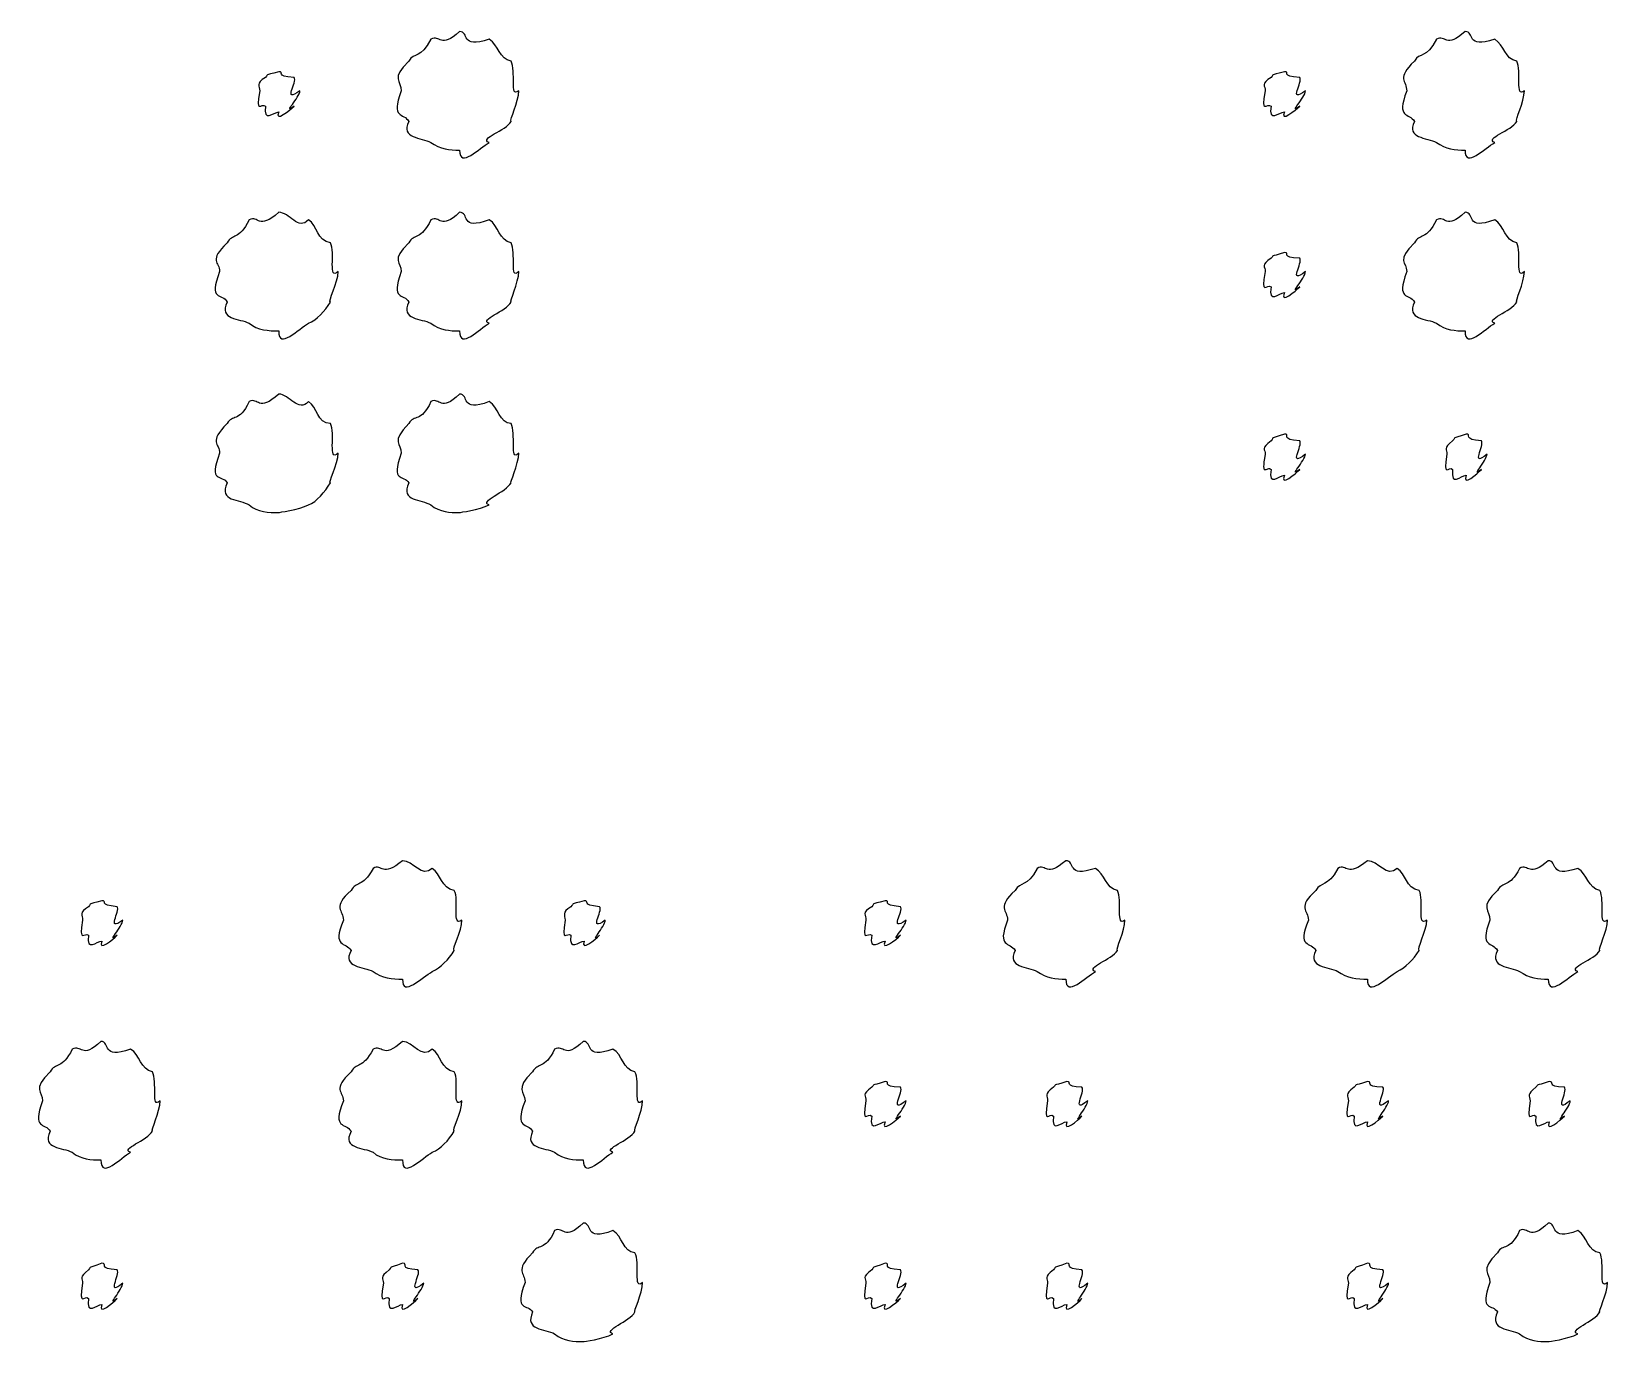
# Model space of a CAD drawing. Header units: millimetres. Extents: x -178 to -32, y 41 to 266.
# Drawn here: x -68.74 to -59.65, y 143.94 to 151.49 of the extents above; entities that cross this region are included whole.
import ezdxf

# ---------------------------------------------------------------- set-up
doc = ezdxf.new("R2010")
doc.units = ezdxf.units.MM
doc.layers.get('0').update_dxf_attribs({"linetype": 'CONTINUOUS'})

msp = doc.modelspace()

# ---------------------------------------------------------------- linework, layer by layer
at = {"color": 0}
for p, q in [((-66.2679, 151.491), (-66.2679, 151.491)), ((-60.4693, 151.491), (-60.4693, 151.491)), ((-67.31, 151.259), (-67.31, 151.259)), ((-61.511, 151.259), (-61.511, 151.259)), ((-67.31, 150.449), (-67.31, 150.449)), ((-66.2679, 150.449), (-66.2679, 150.449)), ((-60.4693, 150.449), (-60.4693, 150.449)), ((-61.511, 150.217), (-61.511, 150.217)), ((-67.31, 149.401), (-67.31, 149.401)), ((-66.2679, 149.401), (-66.2679, 149.401)), ((-61.511, 149.17), (-61.511, 149.17)), ((-60.4636, 149.17), (-60.4636, 149.17)), ((-66.596, 146.71), (-66.596, 146.71)), ((-62.7719, 146.71), (-62.7719, 146.71)), ((-61.0316, 146.71), (-61.0316, 146.71)), ((-59.9899, 146.71), (-59.9899, 146.71)), ((-68.3309, 146.479), (-68.3309, 146.479)), ((-65.5486, 146.479), (-65.5486, 146.479)), ((-63.8136, 146.479), (-63.8136, 146.479)), ((-68.3366, 145.668), (-68.3366, 145.668)), ((-66.596, 145.668), (-66.596, 145.668)), ((-65.5542, 145.668), (-65.5542, 145.668)), ((-63.8136, 145.437), (-63.8136, 145.437)), ((-62.7666, 145.437), (-62.7666, 145.437)), ((-61.0316, 145.437), (-61.0316, 145.437)), ((-59.9842, 145.437), (-59.9842, 145.437)), ((-65.5542, 144.621), (-65.5542, 144.621)), ((-59.9899, 144.621), (-59.9899, 144.621)), ((-68.3309, 144.389), (-68.3309, 144.389)), ((-66.596, 144.389), (-66.596, 144.389)), ((-63.8136, 144.389), (-63.8136, 144.389)), ((-62.7666, 144.389), (-62.7666, 144.389)), ((-61.0316, 144.389), (-61.0316, 144.389))]:
    msp.add_line(p, q, dxfattribs=at)
for points in [[(-66.4333, 151.446), (-66.4912, 151.331), (-66.53, 151.375), (-66.5603, 151.32)], [(-66.2679, 151.491), (-66.3811, 151.389), (-66.3783, 151.475), (-66.4333, 151.446)], [(-66.0972, 151.446), (-66.2679, 151.389), (-66.2086, 151.491), (-66.2679, 151.491)], [(-65.9705, 151.32), (-66.0393, 151.331), (-66.0421, 151.416), (-66.0972, 151.446)], [(-60.6347, 151.446), (-60.6926, 151.331), (-60.731, 151.375), (-60.7614, 151.32)], [(-60.4693, 151.491), (-60.5822, 151.389), (-60.5794, 151.475), (-60.6347, 151.446)], [(-60.2985, 151.446), (-60.4693, 151.389), (-60.41, 151.491), (-60.4693, 151.491)], [(-60.1715, 151.32), (-60.2403, 151.331), (-60.2432, 151.416), (-60.2985, 151.446)], [(-67.31, 151.259), (-67.4035, 151.234), (-67.365, 151.248), (-67.3869, 151.226)], [(-67.2218, 151.226), (-67.3375, 151.234), (-67.2726, 151.259), (-67.31, 151.259)], [(-66.5603, 151.32), (-66.6676, 151.22), (-66.6044, 151.207), (-66.6044, 151.149)], [(-65.9264, 151.149), (-65.9814, 151.102), (-65.9402, 151.264), (-65.9705, 151.32)], [(-61.511, 151.259), (-61.6049, 151.234), (-61.5661, 151.248), (-61.5883, 151.226)], [(-61.4228, 151.226), (-61.5386, 151.234), (-61.474, 151.259), (-61.511, 151.259)], [(-60.7614, 151.32), (-60.869, 151.22), (-60.8055, 151.207), (-60.8055, 151.149)], [(-60.1274, 151.149), (-60.1825, 151.102), (-60.1412, 151.264), (-60.1715, 151.32)], [(-67.3869, 151.226), (-67.4476, 151.19), (-67.4201, 151.178), (-67.4201, 151.149)], [(-67.4201, 151.149), (-67.4476, 151.007), (-67.4091, 151.083), (-67.3869, 151.061)], [(-67.1886, 151.149), (-67.2934, 151.073), (-67.1996, 151.204), (-67.2218, 151.226)], [(-67.2218, 151.061), (-67.2934, 151.007), (-67.1886, 151.112), (-67.1886, 151.149)], [(-66.6044, 151.149), (-66.6676, 150.981), (-66.5893, 151.027), (-66.5603, 150.972)], [(-65.9705, 150.972), (-65.9814, 150.981), (-65.9264, 151.085), (-65.9264, 151.149)], [(-61.5883, 151.226), (-61.649, 151.19), (-61.6215, 151.178), (-61.6215, 151.149)], [(-61.6215, 151.149), (-61.649, 151.007), (-61.6102, 151.083), (-61.5883, 151.061)], [(-61.3897, 151.149), (-61.4945, 151.073), (-61.401, 151.204), (-61.4228, 151.226)], [(-61.4228, 151.061), (-61.4945, 151.007), (-61.3897, 151.112), (-61.3897, 151.149)], [(-60.8055, 151.149), (-60.869, 150.981), (-60.7903, 151.027), (-60.7614, 150.972)], [(-60.1715, 150.972), (-60.1825, 150.981), (-60.1274, 151.085), (-60.1274, 151.149)], [(-67.3869, 151.061), (-67.4035, 150.963), (-67.3389, 151.027), (-67.31, 151.027)], [(-67.31, 151.027), (-67.3375, 150.963), (-67.2437, 151.039), (-67.2218, 151.061)], [(-61.5883, 151.061), (-61.6049, 150.963), (-61.54, 151.027), (-61.511, 151.027)], [(-61.511, 151.027), (-61.5386, 150.963), (-61.4451, 151.039), (-61.4228, 151.061)], [(-66.5603, 150.972), (-66.6097, 150.875), (-66.4884, 150.88), (-66.4333, 150.851)], [(-66.0972, 150.851), (-66.1578, 150.875), (-65.9994, 150.92), (-65.9705, 150.972)], [(-60.7614, 150.972), (-60.8111, 150.875), (-60.6898, 150.88), (-60.6347, 150.851)], [(-60.2985, 150.851), (-60.3589, 150.875), (-60.2005, 150.92), (-60.1715, 150.972)], [(-66.4333, 150.851), (-66.3811, 150.815), (-66.3233, 150.807), (-66.2679, 150.807)], [(-66.2679, 150.807), (-66.2679, 150.698), (-66.1522, 150.821), (-66.0972, 150.851)], [(-60.6347, 150.851), (-60.5822, 150.815), (-60.5243, 150.807), (-60.4693, 150.807)], [(-60.4693, 150.807), (-60.4693, 150.698), (-60.3536, 150.821), (-60.2985, 150.851)], [(-67.31, 150.449), (-67.4324, 150.341), (-67.4257, 150.434), (-67.4807, 150.405)], [(-67.1389, 150.405), (-67.1968, 150.341), (-67.2507, 150.449), (-67.31, 150.449)], [(-66.2679, 150.449), (-66.3811, 150.341), (-66.3783, 150.434), (-66.4333, 150.405)], [(-66.0972, 150.405), (-66.2679, 150.341), (-66.2086, 150.449), (-66.2679, 150.449)], [(-60.4693, 150.449), (-60.5822, 150.341), (-60.5794, 150.434), (-60.6347, 150.405)], [(-60.2985, 150.405), (-60.4693, 150.341), (-60.41, 150.449), (-60.4693, 150.449)], [(-67.4807, 150.405), (-67.5428, 150.283), (-67.5771, 150.33), (-67.6074, 150.272)], [(-67.0123, 150.272), (-67.0906, 150.283), (-67.0867, 150.374), (-67.1389, 150.405)], [(-66.4333, 150.405), (-66.4912, 150.283), (-66.53, 150.33), (-66.5603, 150.272)], [(-65.9705, 150.272), (-66.0393, 150.283), (-66.0421, 150.374), (-66.0972, 150.405)], [(-60.6347, 150.405), (-60.6926, 150.283), (-60.731, 150.33), (-60.7614, 150.272)], [(-60.1715, 150.272), (-60.2403, 150.283), (-60.2432, 150.374), (-60.2985, 150.405)], [(-67.6074, 150.272), (-67.7192, 150.169), (-67.6515, 150.162), (-67.6515, 150.107)], [(-66.9682, 150.107), (-67.0288, 150.052), (-66.9819, 150.217), (-67.0123, 150.272)], [(-66.5603, 150.272), (-66.6676, 150.169), (-66.6044, 150.162), (-66.6044, 150.107)], [(-65.9264, 150.107), (-65.9814, 150.052), (-65.9402, 150.217), (-65.9705, 150.272)], [(-60.7614, 150.272), (-60.869, 150.169), (-60.8055, 150.162), (-60.8055, 150.107)], [(-60.1274, 150.107), (-60.1825, 150.052), (-60.1412, 150.217), (-60.1715, 150.272)], [(-61.5883, 150.184), (-61.649, 150.143), (-61.6215, 150.136), (-61.6215, 150.107)], [(-61.511, 150.217), (-61.6049, 150.187), (-61.5661, 150.206), (-61.5883, 150.184)], [(-61.4228, 150.184), (-61.5386, 150.187), (-61.474, 150.217), (-61.511, 150.217)], [(-61.3897, 150.107), (-61.4945, 150.026), (-61.401, 150.162), (-61.4228, 150.184)], [(-67.6515, 150.107), (-67.7192, 149.933), (-67.6363, 149.986), (-67.6074, 149.931)], [(-67.0123, 149.931), (-67.0288, 149.933), (-66.9682, 150.043), (-66.9682, 150.107)], [(-66.6044, 150.107), (-66.6676, 149.933), (-66.5893, 149.986), (-66.5603, 149.931)], [(-65.9705, 149.931), (-65.9814, 149.933), (-65.9264, 150.043), (-65.9264, 150.107)], [(-61.6215, 150.107), (-61.649, 149.959), (-61.6102, 150.041), (-61.5883, 150.019)], [(-61.4228, 150.019), (-61.4945, 149.959), (-61.3897, 150.07), (-61.3897, 150.107)], [(-60.8055, 150.107), (-60.869, 149.933), (-60.7903, 149.986), (-60.7614, 149.931)], [(-60.1715, 149.931), (-60.1825, 149.933), (-60.1274, 150.043), (-60.1274, 150.107)], [(-61.5883, 150.019), (-61.6049, 149.915), (-61.54, 149.986), (-61.511, 149.986)], [(-61.511, 149.986), (-61.5386, 149.915), (-61.4451, 149.997), (-61.4228, 150.019)], [(-67.6074, 149.931), (-67.66, 149.827), (-67.5358, 149.838), (-67.4807, 149.809)], [(-67.1389, 149.809), (-67.0906, 149.827), (-67.0454, 149.878), (-67.0123, 149.931)], [(-66.5603, 149.931), (-66.6097, 149.827), (-66.4884, 149.838), (-66.4333, 149.809)], [(-66.0972, 149.809), (-66.1578, 149.827), (-65.9994, 149.878), (-65.9705, 149.931)], [(-60.7614, 149.931), (-60.8111, 149.827), (-60.6898, 149.838), (-60.6347, 149.809)], [(-60.2985, 149.809), (-60.3589, 149.827), (-60.2005, 149.878), (-60.1715, 149.931)], [(-67.4807, 149.809), (-67.4324, 149.768), (-67.3679, 149.765), (-67.31, 149.765)], [(-67.31, 149.765), (-67.3153, 149.651), (-67.1939, 149.779), (-67.1389, 149.809)], [(-66.4333, 149.809), (-66.3811, 149.768), (-66.3233, 149.765), (-66.2679, 149.765)], [(-66.2679, 149.765), (-66.2679, 149.651), (-66.1522, 149.779), (-66.0972, 149.809)], [(-60.6347, 149.809), (-60.5822, 149.768), (-60.5243, 149.765), (-60.4693, 149.765)], [(-60.4693, 149.765), (-60.4693, 149.651), (-60.3536, 149.779), (-60.2985, 149.809)], [(-67.4807, 149.357), (-67.5428, 149.232), (-67.5771, 149.286), (-67.6074, 149.231)], [(-67.31, 149.401), (-67.4324, 149.291), (-67.4257, 149.386), (-67.4807, 149.357)], [(-67.1389, 149.357), (-67.1968, 149.291), (-67.2507, 149.401), (-67.31, 149.401)], [(-67.0123, 149.231), (-67.0906, 149.232), (-67.0867, 149.327), (-67.1389, 149.357)], [(-66.4333, 149.357), (-66.4912, 149.232), (-66.53, 149.286), (-66.5603, 149.231)], [(-66.2679, 149.401), (-66.3811, 149.291), (-66.3783, 149.386), (-66.4333, 149.357)], [(-66.0972, 149.357), (-66.2679, 149.291), (-66.2086, 149.401), (-66.2679, 149.401)], [(-65.9705, 149.231), (-66.0393, 149.232), (-66.0421, 149.327), (-66.0972, 149.357)], [(-67.6074, 149.231), (-67.7192, 149.122), (-67.6515, 149.117), (-67.6515, 149.06)], [(-66.9682, 149.06), (-67.0288, 149.005), (-66.9819, 149.175), (-67.0123, 149.231)], [(-66.5603, 149.231), (-66.6676, 149.122), (-66.6044, 149.117), (-66.6044, 149.06)], [(-65.9264, 149.06), (-65.9814, 149.005), (-65.9402, 149.175), (-65.9705, 149.231)], [(-61.511, 149.17), (-61.6049, 149.137), (-61.5661, 149.156), (-61.5883, 149.131)], [(-61.4228, 149.131), (-61.5386, 149.137), (-61.474, 149.17), (-61.511, 149.17)], [(-60.4636, 149.17), (-60.5532, 149.137), (-60.519, 149.156), (-60.5409, 149.131)], [(-60.3754, 149.131), (-60.4873, 149.137), (-60.4266, 149.17), (-60.4636, 149.17)], [(-67.6515, 149.06), (-67.7192, 148.883), (-67.6363, 148.94), (-67.6074, 148.889)], [(-67.0123, 148.889), (-67.0288, 148.883), (-66.9682, 148.996), (-66.9682, 149.06)], [(-66.6044, 149.06), (-66.6676, 148.883), (-66.5893, 148.94), (-66.5603, 148.889)], [(-65.9705, 148.889), (-65.9814, 148.883), (-65.9264, 148.996), (-65.9264, 149.06)], [(-61.5883, 149.131), (-61.649, 149.088), (-61.6215, 149.083), (-61.6215, 149.054)], [(-61.6215, 149.054), (-61.649, 148.908), (-61.6102, 148.991), (-61.5883, 148.966)], [(-61.3897, 149.054), (-61.4945, 148.971), (-61.401, 149.109), (-61.4228, 149.131)], [(-61.4228, 148.966), (-61.4945, 148.908), (-61.3897, 149.021), (-61.3897, 149.054)], [(-60.5409, 149.131), (-60.5973, 149.088), (-60.5741, 149.083), (-60.5741, 149.054)], [(-60.5741, 149.054), (-60.5973, 148.908), (-60.5631, 148.991), (-60.5409, 148.966)], [(-60.3426, 149.054), (-60.4432, 148.971), (-60.3536, 149.109), (-60.3754, 149.131)], [(-60.3754, 148.966), (-60.4432, 148.908), (-60.3426, 149.021), (-60.3426, 149.054)], [(-61.5883, 148.966), (-61.6049, 148.861), (-61.54, 148.933), (-61.511, 148.933)], [(-61.511, 148.933), (-61.5386, 148.861), (-61.4451, 148.944), (-61.4228, 148.966)], [(-60.5409, 148.966), (-60.5532, 148.861), (-60.4926, 148.933), (-60.4636, 148.933)], [(-60.4636, 148.933), (-60.4873, 148.861), (-60.3977, 148.944), (-60.3754, 148.966)], [(-67.6074, 148.889), (-67.66, 148.78), (-67.5358, 148.795), (-67.4807, 148.762)], [(-67.1389, 148.762), (-67.0906, 148.78), (-67.0454, 148.836), (-67.0123, 148.889)], [(-66.5603, 148.889), (-66.6097, 148.78), (-66.4884, 148.795), (-66.4333, 148.762)], [(-66.0972, 148.762), (-66.1578, 148.78), (-65.9994, 148.836), (-65.9705, 148.889)], [(-67.4807, 148.762), (-67.4324, 148.718), (-67.3679, 148.718), (-67.31, 148.718)], [(-67.31, 148.718), (-67.3153, 148.718), (-67.1939, 148.732), (-67.1389, 148.762)], [(-66.4333, 148.762), (-66.3811, 148.718), (-66.3233, 148.718), (-66.2679, 148.718)], [(-66.2679, 148.718), (-66.2679, 148.718), (-66.1522, 148.732), (-66.0972, 148.762)], [(-66.596, 146.71), (-66.7187, 146.608), (-66.7117, 146.695), (-66.7667, 146.666)], [(-66.4252, 146.666), (-66.4831, 146.608), (-66.5367, 146.71), (-66.596, 146.71)], [(-62.7719, 146.71), (-62.8851, 146.608), (-62.8823, 146.695), (-62.9373, 146.666)], [(-62.6011, 146.666), (-62.7719, 146.608), (-62.7126, 146.71), (-62.7719, 146.71)], [(-61.0316, 146.71), (-61.154, 146.608), (-61.1473, 146.695), (-61.2024, 146.666)], [(-60.8605, 146.666), (-60.9184, 146.608), (-60.9723, 146.71), (-61.0316, 146.71)], [(-59.9899, 146.71), (-60.1027, 146.608), (-60.0999, 146.695), (-60.155, 146.666)], [(-59.8188, 146.666), (-59.9899, 146.608), (-59.9306, 146.71), (-59.9899, 146.71)], [(-66.7667, 146.666), (-66.8288, 146.55), (-66.8634, 146.594), (-66.8937, 146.539)], [(-66.2982, 146.539), (-66.3769, 146.55), (-66.3727, 146.636), (-66.4252, 146.666)], [(-62.9373, 146.666), (-62.9952, 146.55), (-63.0336, 146.594), (-63.064, 146.539)], [(-62.4745, 146.539), (-62.5433, 146.55), (-62.5461, 146.636), (-62.6011, 146.666)], [(-61.2024, 146.666), (-61.2644, 146.55), (-61.2987, 146.594), (-61.329, 146.539)], [(-60.7339, 146.539), (-60.8125, 146.55), (-60.8083, 146.636), (-60.8605, 146.666)], [(-60.155, 146.666), (-60.2128, 146.55), (-60.2516, 146.594), (-60.282, 146.539)], [(-59.6921, 146.539), (-59.7609, 146.55), (-59.7637, 146.636), (-59.8188, 146.666)], [(-66.8937, 146.539), (-67.0052, 146.44), (-66.9378, 146.426), (-66.9378, 146.368)], [(-66.2541, 146.368), (-66.3148, 146.322), (-66.2679, 146.484), (-66.2982, 146.539)], [(-63.064, 146.539), (-63.1716, 146.44), (-63.1081, 146.426), (-63.1081, 146.368)], [(-62.4304, 146.368), (-62.4854, 146.322), (-62.4441, 146.484), (-62.4745, 146.539)], [(-61.329, 146.539), (-61.4408, 146.44), (-61.3731, 146.426), (-61.3731, 146.368)], [(-60.6898, 146.368), (-60.7504, 146.322), (-60.7035, 146.484), (-60.7339, 146.539)], [(-60.282, 146.539), (-60.3892, 146.44), (-60.3261, 146.426), (-60.3261, 146.368)], [(-59.648, 146.368), (-59.7031, 146.322), (-59.6618, 146.484), (-59.6921, 146.539)], [(-68.4082, 146.445), (-68.4646, 146.41), (-68.4414, 146.397), (-68.4414, 146.368)], [(-68.3309, 146.479), (-68.4205, 146.454), (-68.386, 146.468), (-68.4082, 146.445)], [(-68.2427, 146.445), (-68.3542, 146.454), (-68.2939, 146.479), (-68.3309, 146.479)], [(-68.2096, 146.368), (-68.3101, 146.293), (-68.2209, 146.424), (-68.2427, 146.445)], [(-65.6258, 146.445), (-65.6823, 146.41), (-65.659, 146.397), (-65.659, 146.368)], [(-65.5486, 146.479), (-65.6382, 146.454), (-65.604, 146.468), (-65.6258, 146.445)], [(-65.4604, 146.445), (-65.5722, 146.454), (-65.5115, 146.479), (-65.5486, 146.479)], [(-65.4276, 146.368), (-65.5281, 146.293), (-65.4385, 146.424), (-65.4604, 146.445)], [(-63.8909, 146.445), (-63.9516, 146.41), (-63.924, 146.397), (-63.924, 146.368)], [(-63.8136, 146.479), (-63.9075, 146.454), (-63.869, 146.468), (-63.8909, 146.445)], [(-63.7254, 146.445), (-63.8415, 146.454), (-63.7766, 146.479), (-63.8136, 146.479)], [(-63.6926, 146.368), (-63.7974, 146.293), (-63.7036, 146.424), (-63.7254, 146.445)], [(-68.4414, 146.368), (-68.4646, 146.226), (-68.4301, 146.302), (-68.4082, 146.28)], [(-68.2427, 146.28), (-68.3101, 146.226), (-68.2096, 146.331), (-68.2096, 146.368)], [(-66.9378, 146.368), (-67.0052, 146.2), (-66.9226, 146.247), (-66.8937, 146.192)], [(-66.2982, 146.192), (-66.3148, 146.2), (-66.2541, 146.305), (-66.2541, 146.368)], [(-65.659, 146.368), (-65.6823, 146.226), (-65.6481, 146.302), (-65.6258, 146.28)], [(-65.4604, 146.28), (-65.5281, 146.226), (-65.4276, 146.331), (-65.4276, 146.368)], [(-63.924, 146.368), (-63.9516, 146.226), (-63.9131, 146.302), (-63.8909, 146.28)], [(-63.7254, 146.28), (-63.7974, 146.226), (-63.6926, 146.331), (-63.6926, 146.368)], [(-63.1081, 146.368), (-63.1716, 146.2), (-63.0929, 146.247), (-63.064, 146.192)], [(-62.4745, 146.192), (-62.4854, 146.2), (-62.4304, 146.305), (-62.4304, 146.368)], [(-61.3731, 146.368), (-61.4408, 146.2), (-61.3579, 146.247), (-61.329, 146.192)], [(-60.7339, 146.192), (-60.7504, 146.2), (-60.6898, 146.305), (-60.6898, 146.368)], [(-60.3261, 146.368), (-60.3892, 146.2), (-60.3109, 146.247), (-60.282, 146.192)], [(-59.6921, 146.192), (-59.7031, 146.2), (-59.648, 146.305), (-59.648, 146.368)], [(-68.4082, 146.28), (-68.4205, 146.182), (-68.3599, 146.247), (-68.3309, 146.247)], [(-68.3309, 146.247), (-68.3542, 146.182), (-68.265, 146.258), (-68.2427, 146.28)], [(-65.6258, 146.28), (-65.6382, 146.182), (-65.5775, 146.247), (-65.5486, 146.247)], [(-65.5486, 146.247), (-65.5722, 146.182), (-65.4826, 146.258), (-65.4604, 146.28)], [(-63.8909, 146.28), (-63.9075, 146.182), (-63.8425, 146.247), (-63.8136, 146.247)], [(-63.8136, 146.247), (-63.8415, 146.182), (-63.7476, 146.258), (-63.7254, 146.28)], [(-66.8937, 146.192), (-66.9459, 146.094), (-66.8221, 146.1), (-66.7667, 146.071)], [(-66.4252, 146.071), (-66.3769, 146.094), (-66.3314, 146.14), (-66.2982, 146.192)], [(-63.064, 146.192), (-63.1137, 146.094), (-62.9924, 146.1), (-62.9373, 146.071)], [(-62.6011, 146.071), (-62.6618, 146.094), (-62.5034, 146.14), (-62.4745, 146.192)], [(-61.329, 146.192), (-61.3816, 146.094), (-61.2574, 146.1), (-61.2024, 146.071)], [(-60.8605, 146.071), (-60.8125, 146.094), (-60.767, 146.14), (-60.7339, 146.192)], [(-60.282, 146.192), (-60.3314, 146.094), (-60.2103, 146.1), (-60.155, 146.071)], [(-59.8188, 146.071), (-59.8794, 146.094), (-59.721, 146.14), (-59.6921, 146.192)], [(-66.7667, 146.071), (-66.7187, 146.035), (-66.6538, 146.027), (-66.596, 146.027)], [(-66.596, 146.027), (-66.6016, 145.918), (-66.4803, 146.04), (-66.4252, 146.071)], [(-62.9373, 146.071), (-62.8851, 146.035), (-62.8273, 146.027), (-62.7719, 146.027)], [(-62.7719, 146.027), (-62.7719, 145.918), (-62.6562, 146.04), (-62.6011, 146.071)], [(-61.2024, 146.071), (-61.154, 146.035), (-61.0895, 146.027), (-61.0316, 146.027)], [(-61.0316, 146.027), (-61.0369, 145.918), (-60.9159, 146.04), (-60.8605, 146.071)], [(-60.155, 146.071), (-60.1027, 146.035), (-60.0449, 146.027), (-59.9899, 146.027)], [(-59.9899, 146.027), (-59.9899, 145.918), (-59.8738, 146.04), (-59.8188, 146.071)], [(-68.5017, 145.624), (-68.5599, 145.503), (-68.5983, 145.55), (-68.6287, 145.492)], [(-68.3366, 145.668), (-68.4495, 145.561), (-68.4467, 145.653), (-68.5017, 145.624)], [(-68.1655, 145.624), (-68.3366, 145.561), (-68.2773, 145.668), (-68.3366, 145.668)], [(-68.0388, 145.492), (-68.1076, 145.503), (-68.1105, 145.594), (-68.1655, 145.624)], [(-66.7667, 145.624), (-66.8288, 145.503), (-66.8634, 145.55), (-66.8937, 145.492)], [(-66.596, 145.668), (-66.7187, 145.561), (-66.7117, 145.653), (-66.7667, 145.624)], [(-66.4252, 145.624), (-66.4831, 145.561), (-66.5367, 145.668), (-66.596, 145.668)], [(-66.2982, 145.492), (-66.3769, 145.503), (-66.3727, 145.594), (-66.4252, 145.624)], [(-65.7197, 145.624), (-65.7775, 145.503), (-65.816, 145.55), (-65.8463, 145.492)], [(-65.5542, 145.668), (-65.6671, 145.561), (-65.6643, 145.653), (-65.7197, 145.624)], [(-65.3835, 145.624), (-65.5542, 145.561), (-65.495, 145.668), (-65.5542, 145.668)], [(-65.2565, 145.492), (-65.3256, 145.503), (-65.3281, 145.594), (-65.3835, 145.624)], [(-68.6287, 145.492), (-68.7363, 145.389), (-68.6728, 145.381), (-68.6728, 145.326)], [(-67.9947, 145.326), (-68.0498, 145.271), (-68.0085, 145.437), (-68.0388, 145.492)], [(-66.8937, 145.492), (-67.0052, 145.389), (-66.9378, 145.381), (-66.9378, 145.326)], [(-66.2541, 145.326), (-66.3148, 145.271), (-66.2679, 145.437), (-66.2982, 145.492)], [(-65.8463, 145.492), (-65.9539, 145.389), (-65.8904, 145.381), (-65.8904, 145.326)], [(-65.2124, 145.326), (-65.2674, 145.271), (-65.2261, 145.437), (-65.2565, 145.492)], [(-63.8136, 145.437), (-63.9075, 145.407), (-63.869, 145.426), (-63.8909, 145.404)], [(-63.7254, 145.404), (-63.8415, 145.407), (-63.7766, 145.437), (-63.8136, 145.437)], [(-62.7666, 145.437), (-62.8562, 145.407), (-62.8216, 145.426), (-62.8435, 145.404)], [(-62.6784, 145.404), (-62.7899, 145.407), (-62.7292, 145.437), (-62.7666, 145.437)], [(-61.0316, 145.437), (-61.1251, 145.407), (-61.0866, 145.426), (-61.1085, 145.404)], [(-60.9434, 145.404), (-61.0591, 145.407), (-60.9942, 145.437), (-61.0316, 145.437)], [(-59.9842, 145.437), (-60.0738, 145.407), (-60.0393, 145.426), (-60.0615, 145.404)], [(-59.896, 145.404), (-60.0075, 145.407), (-59.9468, 145.437), (-59.9842, 145.437)], [(-68.6728, 145.326), (-68.7363, 145.153), (-68.6576, 145.205), (-68.6287, 145.15)], [(-68.0388, 145.15), (-68.0498, 145.153), (-67.9947, 145.263), (-67.9947, 145.326)], [(-66.9378, 145.326), (-67.0052, 145.153), (-66.9226, 145.205), (-66.8937, 145.15)], [(-66.2982, 145.15), (-66.3148, 145.153), (-66.2541, 145.263), (-66.2541, 145.326)], [(-65.8904, 145.326), (-65.9539, 145.153), (-65.8753, 145.205), (-65.8463, 145.15)], [(-65.2565, 145.15), (-65.2674, 145.153), (-65.2124, 145.263), (-65.2124, 145.326)], [(-63.8909, 145.404), (-63.9516, 145.362), (-63.924, 145.355), (-63.924, 145.326)], [(-63.924, 145.326), (-63.9516, 145.179), (-63.9131, 145.26), (-63.8909, 145.238)], [(-63.6926, 145.326), (-63.7974, 145.245), (-63.7036, 145.381), (-63.7254, 145.404)], [(-63.7254, 145.238), (-63.7974, 145.179), (-63.6926, 145.289), (-63.6926, 145.326)], [(-62.8435, 145.404), (-62.9003, 145.362), (-62.8766, 145.355), (-62.8766, 145.326)], [(-62.8766, 145.326), (-62.9003, 145.179), (-62.8657, 145.26), (-62.8435, 145.238)], [(-62.6452, 145.326), (-62.7458, 145.245), (-62.6562, 145.381), (-62.6784, 145.404)], [(-62.6784, 145.238), (-62.7458, 145.179), (-62.6452, 145.289), (-62.6452, 145.326)], [(-61.1085, 145.404), (-61.1692, 145.362), (-61.1417, 145.355), (-61.1417, 145.326)], [(-61.1417, 145.326), (-61.1692, 145.179), (-61.1307, 145.26), (-61.1085, 145.238)], [(-60.9103, 145.326), (-61.015, 145.245), (-60.9212, 145.381), (-60.9434, 145.404)], [(-60.9434, 145.238), (-61.015, 145.179), (-60.9103, 145.289), (-60.9103, 145.326)], [(-60.0615, 145.404), (-60.1179, 145.362), (-60.0943, 145.355), (-60.0943, 145.326)], [(-60.0943, 145.326), (-60.1179, 145.179), (-60.0833, 145.26), (-60.0615, 145.238)], [(-59.8629, 145.326), (-59.9634, 145.245), (-59.8738, 145.381), (-59.896, 145.404)], [(-59.896, 145.238), (-59.9634, 145.179), (-59.8629, 145.289), (-59.8629, 145.326)], [(-63.8909, 145.238), (-63.9075, 145.135), (-63.8425, 145.205), (-63.8136, 145.205)], [(-63.8136, 145.205), (-63.8415, 145.135), (-63.7476, 145.216), (-63.7254, 145.238)], [(-62.8435, 145.238), (-62.8562, 145.135), (-62.7955, 145.205), (-62.7666, 145.205)], [(-62.7666, 145.205), (-62.7899, 145.135), (-62.7003, 145.216), (-62.6784, 145.238)], [(-61.1085, 145.238), (-61.1251, 145.135), (-61.0605, 145.205), (-61.0316, 145.205)], [(-61.0316, 145.205), (-61.0591, 145.135), (-60.9653, 145.216), (-60.9434, 145.238)], [(-60.0615, 145.238), (-60.0738, 145.135), (-60.0131, 145.205), (-59.9842, 145.205)], [(-59.9842, 145.205), (-60.0075, 145.135), (-59.9179, 145.216), (-59.896, 145.238)], [(-68.6287, 145.15), (-68.6781, 145.047), (-68.5571, 145.058), (-68.5017, 145.029)], [(-68.1655, 145.029), (-68.2262, 145.047), (-68.0678, 145.098), (-68.0388, 145.15)], [(-66.8937, 145.15), (-66.9459, 145.047), (-66.8221, 145.058), (-66.7667, 145.029)], [(-66.4252, 145.029), (-66.3769, 145.047), (-66.3314, 145.098), (-66.2982, 145.15)], [(-65.8463, 145.15), (-65.8961, 145.047), (-65.7747, 145.058), (-65.7197, 145.029)], [(-65.3835, 145.029), (-65.4438, 145.047), (-65.2854, 145.098), (-65.2565, 145.15)], [(-68.5017, 145.029), (-68.4495, 144.987), (-68.3916, 144.985), (-68.3366, 144.985)], [(-68.3366, 144.985), (-68.3366, 144.87), (-68.2209, 144.999), (-68.1655, 145.029)], [(-66.7667, 145.029), (-66.7187, 144.987), (-66.6538, 144.985), (-66.596, 144.985)], [(-66.596, 144.985), (-66.6016, 144.87), (-66.4803, 144.999), (-66.4252, 145.029)], [(-65.7197, 145.029), (-65.6671, 144.987), (-65.6093, 144.985), (-65.5542, 144.985)], [(-65.5542, 144.985), (-65.5542, 144.87), (-65.4385, 144.999), (-65.3835, 145.029)], [(-65.5542, 144.621), (-65.6671, 144.511), (-65.6643, 144.606), (-65.7197, 144.577)], [(-65.3835, 144.577), (-65.5542, 144.511), (-65.495, 144.621), (-65.5542, 144.621)], [(-59.9899, 144.621), (-60.1027, 144.511), (-60.0999, 144.606), (-60.155, 144.577)], [(-59.8188, 144.577), (-59.9899, 144.511), (-59.9306, 144.621), (-59.9899, 144.621)], [(-65.7197, 144.577), (-65.7775, 144.452), (-65.816, 144.505), (-65.8463, 144.45)], [(-65.2565, 144.45), (-65.3256, 144.452), (-65.3281, 144.546), (-65.3835, 144.577)], [(-60.155, 144.577), (-60.2128, 144.452), (-60.2516, 144.505), (-60.282, 144.45)], [(-59.6921, 144.45), (-59.7609, 144.452), (-59.7637, 144.546), (-59.8188, 144.577)], [(-65.8463, 144.45), (-65.9539, 144.341), (-65.8904, 144.337), (-65.8904, 144.279)], [(-65.2124, 144.279), (-65.2674, 144.224), (-65.2261, 144.395), (-65.2565, 144.45)], [(-60.282, 144.45), (-60.3892, 144.341), (-60.3261, 144.337), (-60.3261, 144.279)], [(-59.648, 144.279), (-59.7031, 144.224), (-59.6618, 144.395), (-59.6921, 144.45)], [(-68.4082, 144.351), (-68.4646, 144.308), (-68.4414, 144.303), (-68.4414, 144.274)], [(-68.3309, 144.389), (-68.4205, 144.356), (-68.386, 144.376), (-68.4082, 144.351)], [(-68.2427, 144.351), (-68.3542, 144.356), (-68.2939, 144.389), (-68.3309, 144.389)], [(-68.2096, 144.274), (-68.3101, 144.191), (-68.2209, 144.329), (-68.2427, 144.351)], [(-66.6732, 144.351), (-66.7339, 144.308), (-66.7064, 144.303), (-66.7064, 144.274)], [(-66.596, 144.389), (-66.6898, 144.356), (-66.651, 144.376), (-66.6732, 144.351)], [(-66.5078, 144.351), (-66.6235, 144.356), (-66.5589, 144.389), (-66.596, 144.389)], [(-66.4746, 144.274), (-66.5794, 144.191), (-66.4859, 144.329), (-66.5078, 144.351)], [(-63.8909, 144.351), (-63.9516, 144.308), (-63.924, 144.303), (-63.924, 144.274)], [(-63.8136, 144.389), (-63.9075, 144.356), (-63.869, 144.376), (-63.8909, 144.351)], [(-63.7254, 144.351), (-63.8415, 144.356), (-63.7766, 144.389), (-63.8136, 144.389)], [(-63.6926, 144.274), (-63.7974, 144.191), (-63.7036, 144.329), (-63.7254, 144.351)], [(-62.8435, 144.351), (-62.9003, 144.308), (-62.8766, 144.303), (-62.8766, 144.274)], [(-62.7666, 144.389), (-62.8562, 144.356), (-62.8216, 144.376), (-62.8435, 144.351)], [(-62.6784, 144.351), (-62.7899, 144.356), (-62.7292, 144.389), (-62.7666, 144.389)], [(-62.6452, 144.274), (-62.7458, 144.191), (-62.6562, 144.329), (-62.6784, 144.351)], [(-61.1085, 144.351), (-61.1692, 144.308), (-61.1417, 144.303), (-61.1417, 144.274)], [(-61.0316, 144.389), (-61.1251, 144.356), (-61.0866, 144.376), (-61.1085, 144.351)], [(-60.9434, 144.351), (-61.0591, 144.356), (-60.9942, 144.389), (-61.0316, 144.389)], [(-60.9103, 144.274), (-61.015, 144.191), (-60.9212, 144.329), (-60.9434, 144.351)], [(-68.4414, 144.274), (-68.4646, 144.128), (-68.4301, 144.21), (-68.4082, 144.186)], [(-68.2427, 144.186), (-68.3101, 144.128), (-68.2096, 144.241), (-68.2096, 144.274)], [(-66.7064, 144.274), (-66.7339, 144.128), (-66.6951, 144.21), (-66.6732, 144.186)], [(-66.5078, 144.186), (-66.5794, 144.128), (-66.4746, 144.241), (-66.4746, 144.274)], [(-65.8904, 144.279), (-65.9539, 144.103), (-65.8753, 144.159), (-65.8463, 144.108)], [(-65.2565, 144.108), (-65.2674, 144.103), (-65.2124, 144.216), (-65.2124, 144.279)], [(-63.924, 144.274), (-63.9516, 144.128), (-63.9131, 144.21), (-63.8909, 144.186)], [(-63.7254, 144.186), (-63.7974, 144.128), (-63.6926, 144.241), (-63.6926, 144.274)], [(-62.8766, 144.274), (-62.9003, 144.128), (-62.8657, 144.21), (-62.8435, 144.186)], [(-62.6784, 144.186), (-62.7458, 144.128), (-62.6452, 144.241), (-62.6452, 144.274)], [(-61.1417, 144.274), (-61.1692, 144.128), (-61.1307, 144.21), (-61.1085, 144.186)], [(-60.9434, 144.186), (-61.015, 144.128), (-60.9103, 144.241), (-60.9103, 144.274)], [(-60.3261, 144.279), (-60.3892, 144.103), (-60.3109, 144.159), (-60.282, 144.108)], [(-59.6921, 144.108), (-59.7031, 144.103), (-59.648, 144.216), (-59.648, 144.279)], [(-68.4082, 144.186), (-68.4205, 144.081), (-68.3599, 144.152), (-68.3309, 144.152)], [(-68.3309, 144.152), (-68.3542, 144.081), (-68.265, 144.163), (-68.2427, 144.186)], [(-66.6732, 144.186), (-66.6898, 144.081), (-66.6249, 144.152), (-66.596, 144.152)], [(-66.596, 144.152), (-66.6235, 144.081), (-66.53, 144.163), (-66.5078, 144.186)], [(-63.8909, 144.186), (-63.9075, 144.081), (-63.8425, 144.152), (-63.8136, 144.152)], [(-63.8136, 144.152), (-63.8415, 144.081), (-63.7476, 144.163), (-63.7254, 144.186)], [(-62.8435, 144.186), (-62.8562, 144.081), (-62.7955, 144.152), (-62.7666, 144.152)], [(-62.7666, 144.152), (-62.7899, 144.081), (-62.7003, 144.163), (-62.6784, 144.186)], [(-61.1085, 144.186), (-61.1251, 144.081), (-61.0605, 144.152), (-61.0316, 144.152)], [(-61.0316, 144.152), (-61.0591, 144.081), (-60.9653, 144.163), (-60.9434, 144.186)], [(-65.8463, 144.108), (-65.8961, 144), (-65.7747, 144.014), (-65.7197, 143.982)], [(-65.3835, 143.982), (-65.4438, 144), (-65.2854, 144.056), (-65.2565, 144.108)], [(-60.282, 144.108), (-60.3314, 144), (-60.2103, 144.014), (-60.155, 143.982)], [(-59.8188, 143.982), (-59.8794, 144), (-59.721, 144.056), (-59.6921, 144.108)], [(-65.7197, 143.982), (-65.6671, 143.938), (-65.6093, 143.938), (-65.5542, 143.938)], [(-65.5542, 143.938), (-65.5542, 143.938), (-65.4385, 143.951), (-65.3835, 143.982)], [(-60.155, 143.982), (-60.1027, 143.938), (-60.0449, 143.938), (-59.9899, 143.938)], [(-59.9899, 143.938), (-59.9899, 143.938), (-59.8738, 143.951), (-59.8188, 143.982)]]:
    msp.add_open_spline(points, degree=3, dxfattribs=at)

doc.saveas('drawing.dxf')
